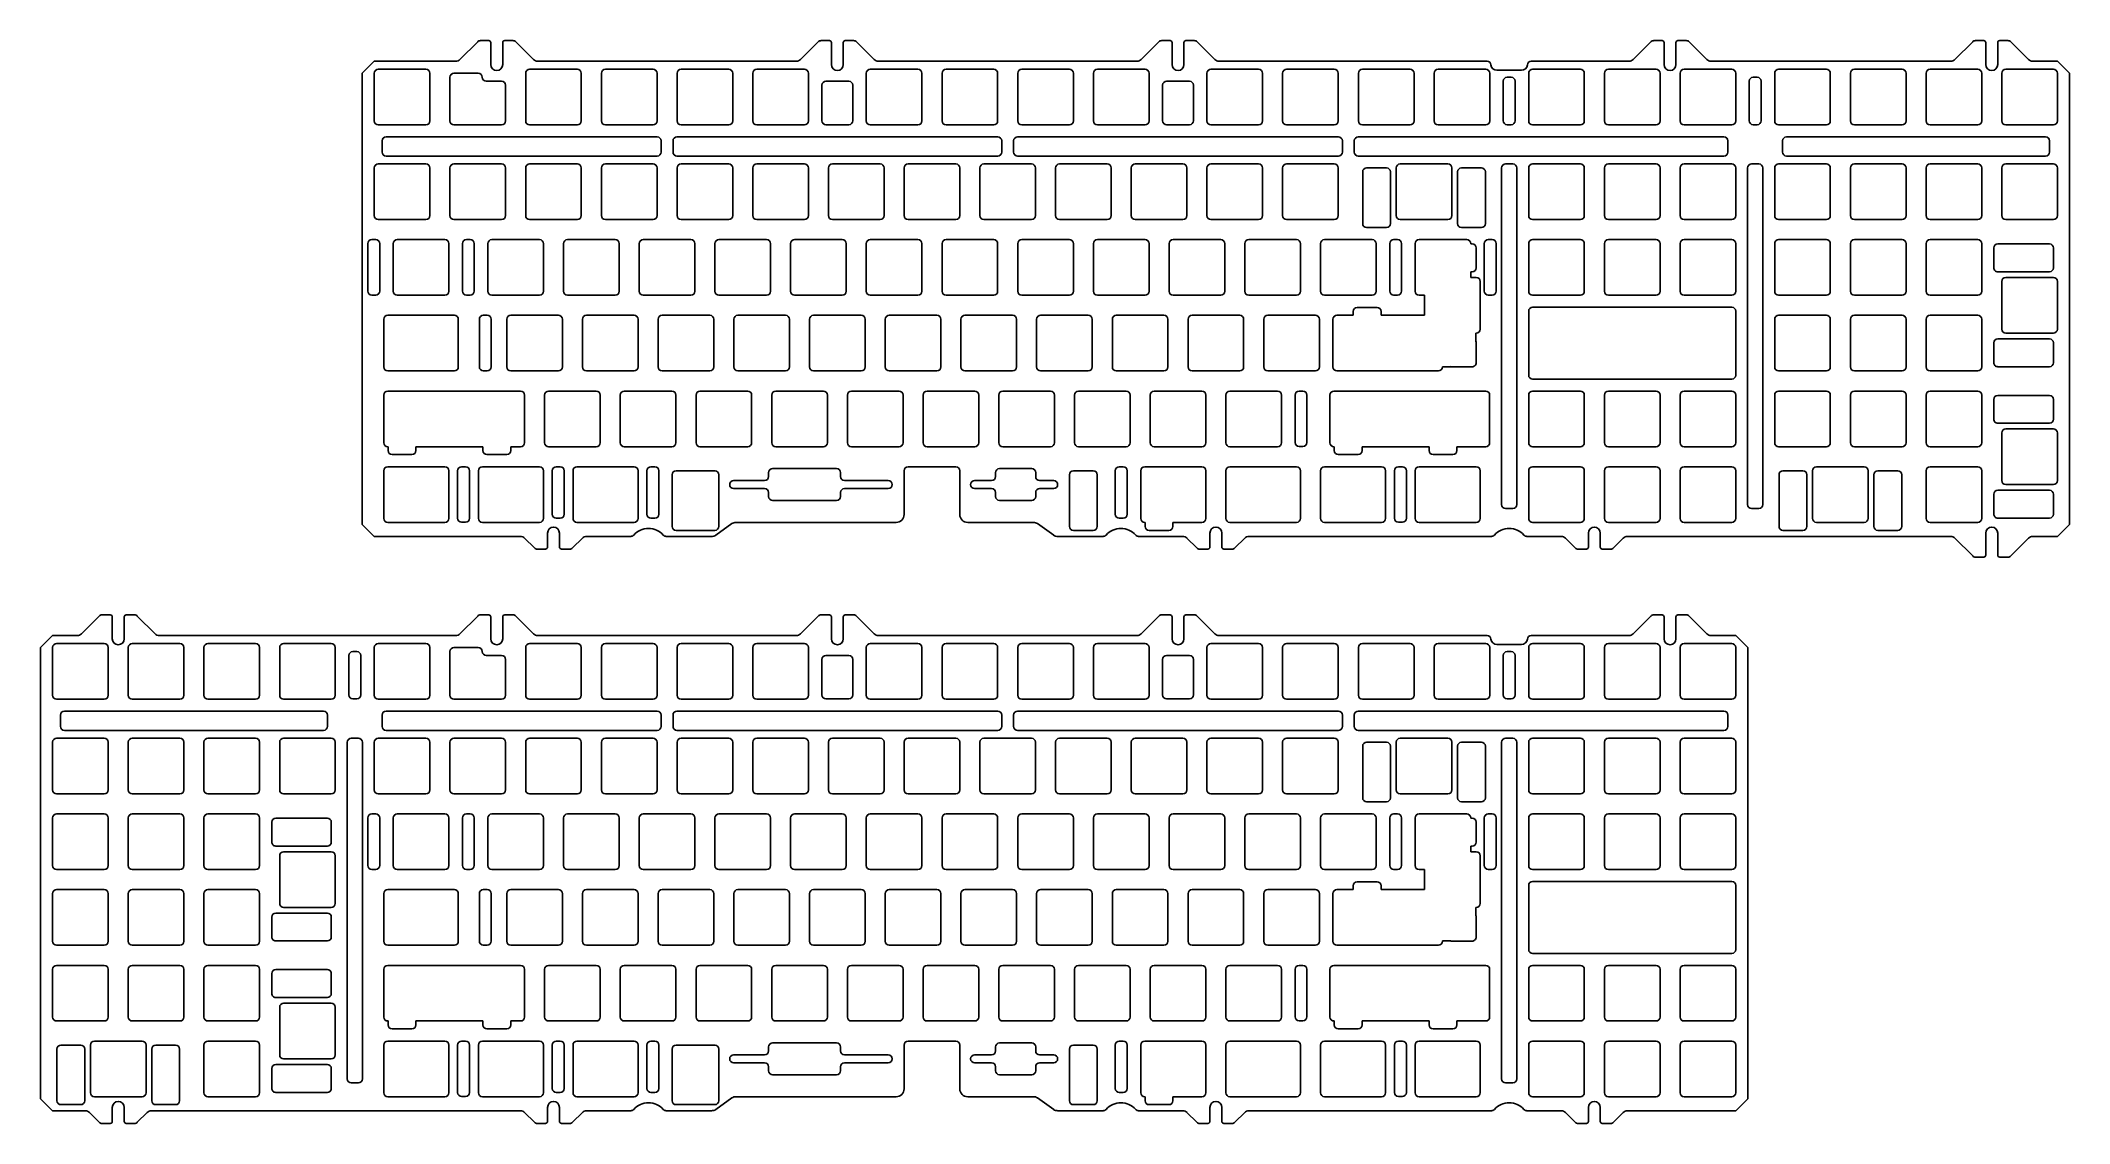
# Model space of a CAD drawing. Header units: millimetres. Extents: x -59 to 452, y -124 to 149.
import ezdxf

# ---------------------------------------------------------------- set-up
doc = ezdxf.new("R2010")
doc.units = ezdxf.units.MM
doc.linetypes.add('CENTER', pattern=[2, 1.25, -0.25, 0.25, -0.25])
doc.layers.add('보강판1.5t', color=140, linetype='Continuous')

# ---------------------------------------------------------------- blocks, each defined once
blk = doc.blocks.new('switch hole')
for p, q in [((1, 0), (13, 0)), ((0, -13), (0, -1)), ((14, -13), (14, -1)), ((1, -14), (13, -14))]:
    blk.add_line(p, q)
for centre, start, end in [((1, -1), 90, 180), ((13, -1), 0, 90), ((1, -13), 180, 270), ((13, -13), 270, 0)]:
    blk.add_arc(centre, 1, start, end)
blk = doc.blocks.new('스테빌 구멍')
at = {"layer": '보강판1.5t'}
for p, q in [((1, 0.5), (6, 0.5)), ((0, -13.5), (0, -0.5)), ((7, -13.5), (7, -0.5)), ((1, -14.5), (6, -14.5))]:
    blk.add_line(p, q, dxfattribs=at)
for centre, start, end in [((1, -0.5), 90, 180), ((6, -0.5), 360, 90), ((1, -13.5), 180, 270), ((6, -13.5), 270, 360)]:
    blk.add_arc(centre, 1, start, end, dxfattribs=at)

msp = doc.modelspace()

# ---------------------------------------------------------------- linework, layer by layer
at = {"layer": '보강판1.5t'}
for p, q in [((46.64, 143.99), (51.1, 148.46)), ((53.9, 148.75), (51.81, 148.75)), ((54.4, 142.73), (54.4, 148.25)), ((57.4, 142.73), (57.4, 148.25)), ((59.98, 148.75), (57.9, 148.75)), ((65.16, 143.99), (60.69, 148.46)), ((132.36, 143.99), (136.83, 148.46)), ((139.62, 148.75), (137.54, 148.75)), ((140.12, 142.73), (140.12, 148.25)), ((143.12, 142.73), (143.12, 148.25)), ((145.71, 148.75), (143.62, 148.75)), ((150.88, 143.99), (146.42, 148.46)), ((218.09, 143.99), (222.55, 148.46)), ((225.35, 148.75), (223.26, 148.75)), ((225.85, 142.73), (225.85, 148.25)), ((228.85, 142.73), (228.85, 148.25)), ((231.43, 148.75), (229.35, 148.75)), ((236.61, 143.99), (232.14, 148.46)), ((341.91, 143.99), (346.38, 148.46)), ((349.17, 148.75), (347.09, 148.75)), ((349.67, 142.73), (349.67, 148.25)), ((352.67, 142.73), (352.67, 148.25)), ((355.26, 148.75), (353.17, 148.75)), ((360.43, 143.99), (355.97, 148.46)), ((422.87, 143.99), (427.34, 148.46)), ((430.13, 148.75), (428.05, 148.75)), ((430.63, 142.73), (430.63, 148.25)), ((433.63, 142.73), (433.63, 148.25)), ((436.22, 148.75), (434.13, 148.75)), ((441.4, 143.99), (436.93, 148.46)), ((25.06, 143.55), (22.06, 140.55)), ((25.06, 143.55), (45.58, 143.55)), ((66.22, 143.55), (131.3, 143.55)), ((151.94, 143.55), (217.03, 143.55)), ((237.67, 143.55), (305.12, 143.55)), ((316.26, 143.55), (340.85, 143.55)), ((361.49, 143.55), (421.81, 143.55)), ((442.46, 143.55), (448.68, 143.55)), ((448.68, 143.55), (451.68, 140.55)), ((22.06, 140.55), (22.06, 26.99)), ((44.13, 128.53), (44.13, 139.53)), ((45.13, 140.53), (51.26, 140.53)), ((53.26, 138.53), (57.13, 138.53)), ((144.5, 138.53), (138.74, 138.53)), ((230.23, 138.53), (224.47, 138.53)), ((307.61, 141.28), (313.77, 141.28)), ((309.19, 138.53), (309.19, 128.59)), ((311.19, 139.53), (310.19, 139.53)), ((312.19, 138.53), (312.19, 128.59)), ((371.1, 138.53), (371.1, 128.59)), ((373.1, 139.53), (372.1, 139.53)), ((374.1, 138.53), (374.1, 128.59)), ((451.68, 140.55), (451.68, 26.99)), ((58.13, 128.53), (58.13, 137.53)), ((137.74, 137.53), (137.74, 128.59)), ((145.5, 137.53), (145.5, 128.59)), ((223.47, 137.53), (223.47, 128.59)), ((231.23, 137.53), (231.23, 128.59)), ((27.06, 123.53), (27.06, 120.7)), ((28.06, 124.53), (96.26, 124.53)), ((45.13, 127.53), (57.13, 127.53)), ((97.26, 123.53), (97.26, 120.7)), ((100.26, 123.53), (100.26, 120.7)), ((101.26, 124.53), (181.98, 124.53)), ((144.5, 127.59), (138.74, 127.59)), ((182.98, 123.53), (182.98, 120.7)), ((185.98, 123.53), (185.98, 120.7)), ((186.98, 124.53), (267.72, 124.53)), ((230.23, 127.59), (224.47, 127.59)), ((268.72, 123.53), (268.72, 120.7)), ((271.72, 123.53), (271.72, 120.7)), ((272.72, 124.53), (364.72, 124.53)), ((311.19, 127.59), (310.19, 127.59)), ((365.72, 123.53), (365.72, 120.7)), ((373.1, 127.59), (372.1, 127.59)), ((379.48, 123.53), (379.48, 120.7)), ((380.48, 124.53), (445.68, 124.53)), ((446.68, 123.53), (446.68, 120.7)), ((28.06, 119.7), (96.26, 119.7)), ((101.26, 119.7), (181.98, 119.7)), ((186.98, 119.7), (267.72, 119.7)), ((272.72, 119.7), (364.72, 119.7)), ((309.79, 117.7), (311.6, 117.7)), ((371.7, 117.7), (373.51, 117.7)), ((380.48, 119.7), (445.68, 119.7)), ((308.79, 116.7), (308.79, 31.99)), ((312.6, 116.7), (312.6, 31.99)), ((370.7, 116.7), (370.7, 31.99)), ((374.51, 116.7), (374.51, 31.99)), ((23.44, 97.67), (23.44, 85.72)), ((25.44, 98.67), (24.44, 98.67)), ((26.44, 97.67), (26.44, 85.72)), ((47.25, 97.67), (47.25, 85.72)), ((49.25, 98.67), (48.25, 98.67)), ((50.25, 97.67), (50.25, 85.72)), ((280.62, 97.67), (280.62, 85.72)), ((282.62, 98.67), (281.62, 98.67)), ((283.62, 97.67), (283.62, 85.72)), ((287.02, 85.67), (287.02, 97.67)), ((288.02, 98.67), (300.02, 98.67)), ((301.02, 97.58), (301.02, 97.67)), ((301.02, 97.58), (301.4, 97.58)), ((304.43, 97.67), (304.43, 85.72)), ((306.43, 98.67), (305.43, 98.67)), ((307.43, 97.67), (307.43, 85.72)), ((302.4, 96.58), (302.4, 91.58)), ((301.02, 89.14), (301.02, 90.58)), ((301.02, 90.58), (301.4, 90.58)), ((301.02, 89.14), (302.4, 89.14)), ((303.4, 76.14), (303.4, 88.14)), ((25.44, 84.72), (24.44, 84.72)), ((49.25, 84.72), (48.25, 84.72)), ((282.62, 84.72), (281.62, 84.72)), ((288.02, 84.67), (289.4, 84.67)), ((289.4, 79.62), (289.4, 84.67)), ((306.43, 84.72), (305.43, 84.72)), ((27.47, 66.62), (27.47, 78.62)), ((28.47, 79.62), (45.23, 79.62)), ((46.23, 66.62), (46.23, 78.62)), ((51.52, 78.62), (51.52, 66.67)), ((53.52, 79.62), (52.52, 79.62)), ((54.52, 78.62), (54.52, 66.67)), ((266.33, 66.62), (266.33, 78.62)), ((267.33, 79.62), (271.44, 79.62)), ((271.44, 80.62), (271.44, 79.62)), ((272.44, 81.62), (277.44, 81.62)), ((278.44, 80.62), (278.44, 79.62)), ((278.44, 79.62), (289.4, 79.62)), ((315.6, 80.67), (315.6, 64.57)), ((316.6, 81.67), (366.72, 81.67)), ((367.72, 80.67), (367.72, 64.57)), ((302.32, 75.14), (302.4, 75.14)), ((302.32, 75.14), (302.32, 73.11)), ((302.4, 72.7), (302.4, 67.7)), ((293.88, 66.62), (293.88, 66.7)), ((293.88, 66.7), (295.91, 66.7)), ((296.32, 66.62), (301.32, 66.62)), ((28.47, 65.62), (45.23, 65.62)), ((53.52, 65.67), (52.52, 65.67)), ((267.33, 65.62), (292.88, 65.62)), ((366.72, 63.57), (316.6, 63.57)), ((27.47, 47.57), (27.47, 59.57)), ((28.47, 60.57), (61.9, 60.57)), ((62.9, 47.57), (62.9, 59.57)), ((256.8, 59.57), (256.8, 47.62)), ((258.8, 60.57), (257.8, 60.57)), ((259.8, 59.57), (259.8, 47.62)), ((265.59, 47.57), (265.59, 59.57)), ((266.59, 60.57), (304.78, 60.57)), ((305.78, 47.57), (305.78, 59.57)), ((28.47, 46.57), (28.55, 46.57)), ((28.55, 45.57), (28.55, 46.57)), ((35.55, 45.57), (35.55, 46.57)), ((35.55, 46.57), (52.43, 46.57)), ((52.43, 45.57), (52.43, 46.57)), ((59.43, 45.57), (59.43, 46.57)), ((59.43, 46.57), (61.9, 46.57)), ((258.8, 46.62), (257.8, 46.62)), ((266.59, 46.57), (266.68, 46.57)), ((266.68, 45.57), (266.68, 46.57)), ((273.68, 45.57), (273.68, 46.57)), ((273.68, 46.57), (290.55, 46.57)), ((290.55, 45.57), (290.55, 46.57)), ((297.55, 46.57), (304.78, 46.57)), ((297.55, 45.57), (297.55, 46.57)), ((28.47, 41.52), (42.85, 41.52)), ((29.55, 44.57), (34.55, 44.57)), ((48.06, 41.52), (47.06, 41.52)), ((52.28, 41.52), (66.66, 41.52)), ((53.43, 44.57), (58.43, 44.57)), ((71.88, 41.52), (70.88, 41.52)), ((76.09, 41.52), (90.47, 41.52)), ((95.69, 41.52), (94.69, 41.52)), ((141.41, 41.04), (125.31, 41.04)), ((159.43, 41.52), (171.43, 41.52)), ((190.53, 41.04), (182.43, 41.04)), ((213.56, 41.52), (212.56, 41.52)), ((218.97, 41.52), (233.35, 41.52)), ((240.4, 41.52), (257.16, 41.52)), ((264.21, 41.52), (278.59, 41.52)), ((267.68, 44.57), (272.68, 44.57)), ((283.81, 41.52), (282.81, 41.52)), ((288.02, 41.52), (302.4, 41.52)), ((291.55, 44.57), (296.55, 44.57)), ((27.47, 28.52), (27.47, 40.52)), ((43.85, 28.52), (43.85, 40.52)), ((46.06, 40.52), (46.06, 28.57)), ((49.06, 40.52), (49.06, 28.57)), ((51.28, 28.52), (51.28, 40.52)), ((67.66, 28.52), (67.66, 40.52)), ((69.88, 40.52), (69.88, 29.57)), ((72.88, 40.52), (72.88, 29.57)), ((75.09, 28.52), (75.09, 40.52)), ((91.47, 28.52), (91.47, 40.52)), ((93.69, 40.52), (93.69, 29.57)), ((96.69, 40.52), (96.69, 29.57)), ((100.02, 26.52), (100.02, 39.52)), ((101.02, 40.52), (110.87, 40.52)), ((111.78, 26.52), (111.78, 39.52)), ((115.52, 38.04), (123.31, 38.04)), ((115.52, 36.04), (123.31, 36.04)), ((124.31, 39.04), (124.31, 40.04)), ((142.41, 39.04), (142.41, 40.04)), ((154.43, 38.04), (143.41, 38.04)), ((154.43, 36.04), (143.41, 36.04)), ((158.43, 29.52), (158.43, 40.52)), ((172.43, 29.52), (172.43, 40.52)), ((176.15, 38.04), (180.43, 38.04)), ((176.15, 36.04), (180.43, 36.04)), ((181.43, 39.04), (181.43, 40.04)), ((191.53, 39.04), (191.53, 40.04)), ((196.06, 38.04), (192.53, 38.04)), ((196.06, 36.04), (192.53, 36.04)), ((211.56, 40.52), (211.56, 29.57)), ((214.56, 40.52), (214.56, 29.57)), ((217.97, 28.52), (217.97, 40.52)), ((234.35, 28.52), (234.35, 40.52)), ((239.4, 28.52), (239.4, 40.52)), ((258.16, 28.52), (258.16, 40.52)), ((263.21, 28.52), (263.21, 40.52)), ((279.59, 28.52), (279.59, 40.52)), ((281.81, 40.52), (281.81, 28.57)), ((284.81, 40.52), (284.81, 28.57)), ((287.02, 28.52), (287.02, 40.52)), ((303.4, 28.52), (303.4, 40.52)), ((124.31, 34.04), (124.31, 35.04)), ((141.41, 33.04), (125.31, 33.04)), ((142.41, 34.04), (142.41, 35.04)), ((181.43, 34.04), (181.43, 35.04)), ((190.53, 33.04), (182.43, 33.04)), ((191.53, 34.04), (191.53, 35.04)), ((309.79, 30.99), (311.6, 30.99)), ((371.7, 30.99), (373.51, 30.99)), ((22.06, 26.99), (25.06, 23.99)), ((28.47, 27.52), (42.85, 27.52)), ((48.06, 27.57), (47.06, 27.57)), ((52.28, 27.52), (66.66, 27.52)), ((71.88, 28.57), (70.88, 28.57)), ((76.09, 27.52), (90.47, 27.52)), ((95.69, 28.57), (94.69, 28.57)), ((115.04, 27.23), (111, 24.28)), ((156.43, 27.52), (116.08, 27.52)), ((174.43, 27.52), (190.98, 27.52)), ((196.06, 24.28), (192.01, 27.23)), ((213.56, 28.57), (212.56, 28.57)), ((218.97, 27.52), (219.08, 27.52)), ((219.08, 26.52), (219.08, 27.52)), ((226.08, 27.52), (233.35, 27.52)), ((226.08, 26.52), (226.08, 27.52)), ((240.4, 27.52), (257.16, 27.52)), ((264.21, 27.52), (278.59, 27.52)), ((283.81, 27.57), (282.81, 27.57)), ((288.02, 27.52), (302.4, 27.52)), ((451.68, 26.99), (448.68, 23.99)), ((61.86, 23.99), (25.06, 23.99)), ((62.92, 23.55), (65.39, 21.08)), ((66.1, 20.79), (68.18, 20.79)), ((68.68, 24.82), (68.68, 21.29)), ((71.68, 24.82), (71.68, 21.29)), ((72.18, 20.79), (74.27, 20.79)), ((77.45, 23.55), (74.98, 21.08)), ((89.62, 23.99), (78.51, 23.99)), ((109.96, 23.99), (98.56, 23.99)), ((101.02, 25.52), (110.78, 25.52)), ((208.49, 23.99), (197.09, 23.99)), ((228.55, 23.99), (217.44, 23.99)), ((220.08, 25.52), (225.08, 25.52)), ((229.61, 23.55), (232.08, 21.08)), ((232.79, 20.79), (234.87, 20.79)), ((235.37, 24.82), (235.37, 21.29)), ((238.37, 24.82), (238.37, 21.29)), ((238.87, 20.79), (240.96, 20.79)), ((244.13, 23.55), (241.67, 21.08)), ((306.22, 23.99), (245.19, 23.99)), ((323.8, 23.99), (315.16, 23.99)), ((324.86, 23.55), (327.33, 21.08)), ((328.04, 20.79), (330.12, 20.79)), ((330.62, 24.82), (330.62, 21.29)), ((333.62, 24.82), (333.62, 21.29)), ((334.12, 20.79), (336.21, 20.79)), ((339.38, 23.55), (336.92, 21.08)), ((421.81, 23.99), (340.44, 23.99)), ((422.87, 23.55), (427.34, 19.08)), ((430.63, 24.82), (430.63, 19.29)), ((433.63, 24.82), (433.63, 19.29)), ((441.4, 23.55), (436.93, 19.08)), ((448.68, 23.99), (442.46, 23.99)), ((430.13, 18.79), (428.05, 18.79)), ((436.22, 18.79), (434.13, 18.79)), ((-48.61, -0.51), (-44.15, 3.96)), ((-41.35, 4.25), (-43.44, 4.25)), ((-40.85, -1.77), (-40.85, 3.75)), ((-37.85, -1.77), (-37.85, 3.75)), ((-35.27, 4.25), (-37.35, 4.25)), ((-30.09, -0.51), (-34.56, 3.96)), ((46.64, -0.51), (51.1, 3.96)), ((53.9, 4.25), (51.81, 4.25)), ((54.4, -1.77), (54.4, 3.75)), ((57.4, -1.77), (57.4, 3.75)), ((59.98, 4.25), (57.9, 4.25)), ((65.16, -0.51), (60.69, 3.96)), ((132.36, -0.51), (136.83, 3.96)), ((139.62, 4.25), (137.54, 4.25)), ((140.12, -1.77), (140.12, 3.75)), ((143.12, -1.77), (143.12, 3.75)), ((145.71, 4.25), (143.62, 4.25)), ((150.88, -0.51), (146.42, 3.96)), ((218.09, -0.51), (222.55, 3.96)), ((225.35, 4.25), (223.26, 4.25)), ((225.85, -1.77), (225.85, 3.75)), ((228.85, -1.77), (228.85, 3.75)), ((231.43, 4.25), (229.35, 4.25)), ((236.61, -0.51), (232.14, 3.96)), ((341.91, -0.51), (346.38, 3.96)), ((349.17, 4.25), (347.09, 4.25)), ((349.67, -1.77), (349.67, 3.75)), ((352.67, -1.77), (352.67, 3.75)), ((355.26, 4.25), (353.17, 4.25)), ((360.43, -0.51), (355.97, 3.96)), ((-55.9, -0.95), (-58.9, -3.95)), ((-58.9, -3.95), (-58.9, -117.51)), ((-55.9, -0.95), (-49.67, -0.95)), ((-29.03, -0.95), (45.58, -0.95)), ((20.68, -4.97), (19.68, -4.97)), ((44.13, -15.97), (44.13, -4.97)), ((45.13, -3.97), (51.26, -3.97)), ((66.22, -0.95), (131.3, -0.95)), ((151.94, -0.95), (217.03, -0.95)), ((237.67, -0.95), (305.12, -0.95)), ((307.61, -3.22), (313.77, -3.22)), ((311.19, -4.97), (310.19, -4.97)), ((316.26, -0.95), (340.85, -0.95)), ((361.49, -0.95), (367.72, -0.95)), ((367.72, -0.95), (370.72, -3.95)), ((370.72, -3.95), (370.72, -117.51)), ((18.68, -5.97), (18.68, -15.91)), ((21.68, -5.97), (21.68, -15.91)), ((53.26, -5.97), (57.13, -5.97)), ((58.13, -15.97), (58.13, -6.97)), ((137.74, -6.97), (137.74, -15.91)), ((144.5, -5.97), (138.74, -5.97)), ((145.5, -6.97), (145.5, -15.91)), ((223.47, -6.97), (223.47, -15.91)), ((230.23, -5.97), (224.47, -5.97)), ((231.23, -6.97), (231.23, -15.91)), ((309.19, -5.97), (309.19, -15.91)), ((312.19, -5.97), (312.19, -15.91)), ((-52.9, -19.97), (12.3, -19.97)), ((20.68, -16.91), (19.68, -16.91)), ((28.06, -19.97), (96.26, -19.97)), ((45.13, -16.97), (57.13, -16.97)), ((101.26, -19.97), (181.98, -19.97)), ((144.5, -16.91), (138.74, -16.91)), ((186.98, -19.97), (267.72, -19.97)), ((230.23, -16.91), (224.47, -16.91)), ((272.72, -19.97), (364.72, -19.97)), ((311.19, -16.91), (310.19, -16.91)), ((-53.9, -20.97), (-53.9, -23.81)), ((-52.9, -24.81), (12.3, -24.81)), ((13.3, -20.97), (13.3, -23.81)), ((27.06, -20.97), (27.06, -23.81)), ((28.06, -24.81), (96.26, -24.81)), ((97.26, -20.97), (97.26, -23.81)), ((100.26, -20.97), (100.26, -23.81)), ((101.26, -24.81), (181.98, -24.81)), ((182.98, -20.97), (182.98, -23.81)), ((185.98, -20.97), (185.98, -23.81)), ((186.98, -24.81), (267.72, -24.81)), ((268.72, -20.97), (268.72, -23.81)), ((271.72, -20.97), (271.72, -23.81)), ((272.72, -24.81), (364.72, -24.81)), ((365.72, -20.97), (365.72, -23.81)), ((18.28, -27.81), (18.28, -112.51)), ((19.28, -26.81), (21.08, -26.81)), ((22.08, -27.81), (22.08, -112.51)), ((308.79, -27.81), (308.79, -112.51)), ((309.79, -26.81), (311.6, -26.81)), ((312.6, -27.81), (312.6, -112.51)), ((25.44, -45.84), (24.44, -45.84)), ((49.25, -45.84), (48.25, -45.84)), ((282.62, -45.84), (281.62, -45.84)), ((288.02, -45.84), (300.02, -45.84)), ((306.43, -45.84), (305.43, -45.84)), ((23.44, -46.84), (23.44, -58.78)), ((26.44, -46.84), (26.44, -58.78)), ((47.25, -46.84), (47.25, -58.78)), ((50.25, -46.84), (50.25, -58.78)), ((280.62, -46.84), (280.62, -58.78)), ((283.62, -46.84), (283.62, -58.78)), ((287.02, -58.84), (287.02, -46.84)), ((301.02, -46.92), (301.02, -46.84)), ((301.02, -46.92), (301.4, -46.92)), ((302.4, -47.92), (302.4, -52.92)), ((304.43, -46.84), (304.43, -58.78)), ((307.43, -46.84), (307.43, -58.78)), ((301.02, -55.36), (301.02, -53.92)), ((301.02, -53.92), (301.4, -53.92)), ((301.02, -55.36), (302.4, -55.36)), ((25.44, -59.78), (24.44, -59.78)), ((49.25, -59.78), (48.25, -59.78)), ((282.62, -59.78), (281.62, -59.78)), ((288.02, -59.84), (289.4, -59.84)), ((289.4, -64.89), (289.4, -59.84)), ((303.4, -68.36), (303.4, -56.36)), ((306.43, -59.78), (305.43, -59.78)), ((27.47, -77.89), (27.47, -65.89)), ((28.47, -64.89), (45.23, -64.89)), ((46.23, -77.89), (46.23, -65.89)), ((51.52, -65.89), (51.52, -77.83)), ((53.52, -64.89), (52.52, -64.89)), ((54.52, -65.89), (54.52, -77.83)), ((266.33, -77.89), (266.33, -65.89)), ((267.33, -64.89), (271.44, -64.89)), ((271.44, -63.89), (271.44, -64.89)), ((272.44, -62.89), (277.44, -62.89)), ((278.44, -63.89), (278.44, -64.89)), ((278.44, -64.89), (289.4, -64.89)), ((315.6, -63.84), (315.6, -79.94)), ((316.6, -62.84), (366.72, -62.84)), ((367.72, -63.84), (367.72, -79.94)), ((302.32, -69.36), (302.32, -71.39)), ((302.32, -69.36), (302.4, -69.36)), ((302.4, -71.8), (302.4, -76.8)), ((28.47, -78.89), (45.23, -78.89)), ((53.52, -78.83), (52.52, -78.83)), ((267.33, -78.89), (292.88, -78.89)), ((293.88, -77.89), (293.88, -77.8)), ((293.88, -77.8), (295.91, -77.8)), ((296.32, -77.89), (301.32, -77.89)), ((366.72, -80.94), (316.6, -80.94)), ((27.47, -96.94), (27.47, -84.94)), ((28.47, -83.94), (61.9, -83.94)), ((62.9, -96.94), (62.9, -84.94)), ((256.8, -84.94), (256.8, -96.88)), ((258.8, -83.94), (257.8, -83.94)), ((259.8, -84.94), (259.8, -96.88)), ((265.59, -96.94), (265.59, -84.94)), ((266.59, -83.94), (304.78, -83.94)), ((305.78, -96.94), (305.78, -84.94)), ((28.47, -97.94), (28.55, -97.94)), ((28.55, -98.94), (28.55, -97.94)), ((29.55, -99.94), (34.55, -99.94)), ((35.55, -98.94), (35.55, -97.94)), ((35.55, -97.94), (52.43, -97.94)), ((52.43, -98.94), (52.43, -97.94)), ((53.43, -99.94), (58.43, -99.94)), ((59.43, -98.94), (59.43, -97.94)), ((59.43, -97.94), (61.9, -97.94)), ((258.8, -97.88), (257.8, -97.88)), ((266.59, -97.94), (266.68, -97.94)), ((266.68, -98.94), (266.68, -97.94)), ((267.68, -99.94), (272.68, -99.94)), ((273.68, -98.94), (273.68, -97.94)), ((273.68, -97.94), (290.55, -97.94)), ((290.55, -98.94), (290.55, -97.94)), ((291.55, -99.94), (296.55, -99.94)), ((297.55, -98.94), (297.55, -97.94)), ((297.55, -97.94), (304.78, -97.94)), ((27.47, -115.99), (27.47, -103.99)), ((28.47, -102.99), (42.85, -102.99)), ((43.85, -115.99), (43.85, -103.99)), ((46.06, -103.99), (46.06, -115.93)), ((48.06, -102.99), (47.06, -102.99)), ((49.06, -103.99), (49.06, -115.93)), ((51.28, -115.99), (51.28, -103.99)), ((52.28, -102.99), (66.66, -102.99)), ((67.66, -115.99), (67.66, -103.99)), ((69.88, -103.99), (69.88, -114.93)), ((71.88, -102.99), (70.88, -102.99)), ((72.88, -103.99), (72.88, -114.93)), ((75.09, -115.99), (75.09, -103.99)), ((76.09, -102.99), (90.47, -102.99)), ((91.47, -115.99), (91.47, -103.99)), ((93.69, -103.99), (93.69, -114.93)), ((95.69, -102.99), (94.69, -102.99)), ((96.69, -103.99), (96.69, -114.93)), ((100.02, -117.99), (100.02, -104.99)), ((101.02, -103.99), (110.87, -103.99)), ((111.78, -117.99), (111.78, -104.99)), ((115.52, -106.46), (123.31, -106.46)), ((124.31, -105.46), (124.31, -104.46)), ((141.41, -103.46), (125.31, -103.46)), ((142.41, -105.46), (142.41, -104.46)), ((154.43, -106.46), (143.41, -106.46)), ((158.43, -114.99), (158.43, -103.99)), ((159.43, -102.99), (171.43, -102.99)), ((172.43, -114.99), (172.43, -103.99)), ((176.15, -106.46), (180.43, -106.46)), ((181.43, -105.46), (181.43, -104.46)), ((190.53, -103.46), (182.43, -103.46)), ((191.53, -105.46), (191.53, -104.46)), ((196.06, -106.46), (192.53, -106.46)), ((211.56, -103.99), (211.56, -114.93)), ((213.56, -102.99), (212.56, -102.99)), ((214.56, -103.99), (214.56, -114.93)), ((217.97, -115.99), (217.97, -103.99)), ((218.97, -102.99), (233.35, -102.99)), ((234.35, -115.99), (234.35, -103.99)), ((239.4, -115.99), (239.4, -103.99)), ((240.4, -102.99), (257.16, -102.99)), ((258.16, -115.99), (258.16, -103.99)), ((263.21, -115.99), (263.21, -103.99)), ((264.21, -102.99), (278.59, -102.99)), ((279.59, -115.99), (279.59, -103.99)), ((281.81, -103.99), (281.81, -115.93)), ((283.81, -102.99), (282.81, -102.99)), ((284.81, -103.99), (284.81, -115.93)), ((287.02, -115.99), (287.02, -103.99)), ((288.02, -102.99), (302.4, -102.99)), ((303.4, -115.99), (303.4, -103.99)), ((115.52, -108.46), (123.31, -108.46)), ((124.31, -110.46), (124.31, -109.46)), ((141.41, -111.46), (125.31, -111.46)), ((142.41, -110.46), (142.41, -109.46)), ((154.43, -108.46), (143.41, -108.46)), ((176.15, -108.46), (180.43, -108.46)), ((181.43, -110.46), (181.43, -109.46)), ((190.53, -111.46), (182.43, -111.46)), ((191.53, -110.46), (191.53, -109.46)), ((196.06, -108.46), (192.53, -108.46)), ((19.28, -113.51), (21.08, -113.51)), ((28.47, -116.99), (42.85, -116.99)), ((48.06, -116.93), (47.06, -116.93)), ((52.28, -116.99), (66.66, -116.99)), ((71.88, -115.93), (70.88, -115.93)), ((76.09, -116.99), (90.47, -116.99)), ((95.69, -115.93), (94.69, -115.93)), ((115.04, -117.27), (111, -120.22)), ((156.43, -116.99), (116.08, -116.99)), ((174.43, -116.99), (190.98, -116.99)), ((196.06, -120.22), (192.01, -117.27)), ((213.56, -115.93), (212.56, -115.93)), ((218.97, -116.99), (219.08, -116.99)), ((219.08, -117.99), (219.08, -116.99)), ((226.08, -116.99), (233.35, -116.99)), ((226.08, -117.99), (226.08, -116.99)), ((240.4, -116.99), (257.16, -116.99)), ((264.21, -116.99), (278.59, -116.99)), ((283.81, -116.93), (282.81, -116.93)), ((288.02, -116.99), (302.4, -116.99)), ((309.79, -113.51), (311.6, -113.51)), ((-58.9, -117.51), (-55.9, -120.51)), ((-47.67, -120.51), (-55.9, -120.51)), ((-46.61, -120.95), (-44.15, -123.42)), ((-40.85, -119.69), (-40.85, -123.21)), ((-37.85, -119.69), (-37.85, -123.21)), ((-32.09, -120.95), (-34.56, -123.42)), ((61.86, -120.51), (-31.03, -120.51)), ((62.92, -120.95), (65.39, -123.42)), ((68.68, -119.69), (68.68, -123.21)), ((71.68, -119.69), (71.68, -123.21)), ((77.45, -120.95), (74.98, -123.42)), ((89.62, -120.51), (78.51, -120.51)), ((109.96, -120.51), (98.56, -120.51)), ((101.02, -118.99), (110.78, -118.99)), ((208.49, -120.51), (197.09, -120.51)), ((228.55, -120.51), (217.44, -120.51)), ((220.08, -118.99), (225.08, -118.99)), ((229.61, -120.95), (232.08, -123.42)), ((235.37, -119.69), (235.37, -123.21)), ((238.37, -119.69), (238.37, -123.21)), ((244.13, -120.95), (241.67, -123.42)), ((306.22, -120.51), (245.19, -120.51)), ((323.8, -120.51), (315.16, -120.51)), ((324.86, -120.95), (327.33, -123.42)), ((330.62, -119.69), (330.62, -123.21)), ((333.62, -119.69), (333.62, -123.21)), ((339.38, -120.95), (336.92, -123.42)), ((367.72, -120.51), (340.44, -120.51)), ((370.72, -117.51), (367.72, -120.51)), ((-43.44, -123.71), (-41.35, -123.71)), ((-37.35, -123.71), (-35.27, -123.71)), ((66.1, -123.71), (68.18, -123.71)), ((72.18, -123.71), (74.27, -123.71)), ((232.79, -123.71), (234.87, -123.71)), ((238.87, -123.71), (240.96, -123.71)), ((328.04, -123.71), (330.12, -123.71)), ((334.12, -123.71), (336.21, -123.71))]:
    msp.add_line(p, q, dxfattribs=at)
for centre, radius, start, end in [((51.81, 147.75), 1, 90, 135), ((53.9, 148.25), 0.5, 360, 90), ((57.9, 148.25), 0.5, 90, 180), ((59.98, 147.75), 1, 45, 90), ((137.54, 147.75), 1, 90, 135), ((139.62, 148.25), 0.5, 360, 90), ((143.62, 148.25), 0.5, 90, 180), ((145.71, 147.75), 1, 45, 90), ((223.26, 147.75), 1, 90, 135), ((225.35, 148.25), 0.5, 360, 90), ((229.35, 148.25), 0.5, 90, 180), ((231.43, 147.75), 1, 45, 90), ((347.09, 147.75), 1, 90, 135), ((349.17, 148.25), 0.5, 360, 90), ((353.17, 148.25), 0.5, 90, 180), ((355.26, 147.75), 1, 45, 90), ((428.05, 147.75), 1, 90, 135), ((430.13, 148.25), 0.5, 360, 90), ((434.13, 148.25), 0.5, 90, 180), ((436.22, 147.75), 1, 45, 90), ((45.58, 145.05), 1.5, 270, 315), ((66.22, 145.05), 1.5, 225, 270), ((131.3, 145.05), 1.5, 270, 315), ((151.94, 145.05), 1.5, 225, 270), ((217.03, 145.05), 1.5, 270, 315), ((237.67, 145.05), 1.5, 225, 270), ((305.12, 142.55), 1, 5.1636, 90), ((316.26, 142.55), 1, 90, 174.8364), ((340.85, 145.05), 1.5, 270, 315), ((361.49, 145.05), 1.5, 225, 270), ((421.81, 145.05), 1.5, 270, 315), ((442.46, 145.05), 1.5, 225, 270), ((45.13, 139.53), 1, 90, 180), ((51.26, 139.53), 1, 0, 90), ((53.26, 139.53), 1, 180, 270), ((55.9, 142.73), 1.5, 180, 0), ((57.13, 137.53), 1, 0, 90), ((138.74, 137.53), 1, 90, 180), ((141.62, 142.73), 1.5, 180, 0), ((144.5, 137.53), 1, 0, 90), ((224.47, 137.53), 1, 90, 180), ((227.35, 142.73), 1.5, 180, 0), ((230.23, 137.53), 1, 0, 90), ((307.61, 142.78), 1.5, 185.1636, 270), ((310.19, 138.53), 1, 90, 180), ((311.19, 138.53), 1, 0, 90), ((313.77, 142.78), 1.5, 270, 354.8364), ((351.17, 142.73), 1.5, 180, 0), ((372.1, 138.53), 1, 90, 180), ((373.1, 138.53), 1, 0, 90), ((432.13, 142.73), 1.5, 180, 0), ((45.13, 128.53), 1, 180, 270), ((57.13, 128.53), 1, 270, 0), ((138.74, 128.59), 1, 180, 270), ((144.5, 128.59), 1, 270, 360), ((224.47, 128.59), 1, 180, 270), ((230.23, 128.59), 1, 270, 360), ((310.19, 128.59), 1, 180, 270), ((311.19, 128.59), 1, 270, 360), ((372.1, 128.59), 1, 180, 270), ((373.1, 128.59), 1, 270, 360), ((28.06, 123.53), 1, 90, 180), ((96.26, 123.53), 1, 0, 90), ((101.26, 123.53), 1, 90, 180), ((181.98, 123.53), 1, 0, 90), ((186.98, 123.53), 1, 90, 180), ((267.72, 123.53), 1, 0, 90), ((272.72, 123.53), 1, 90, 180), ((364.72, 123.53), 1, 0, 90), ((380.48, 123.53), 1, 90, 180), ((445.68, 123.53), 1, 0, 90), ((28.06, 120.7), 1, 180, 270), ((96.26, 120.7), 1, 270, 0), ((101.26, 120.7), 1, 180, 270), ((181.98, 120.7), 1, 270, 0), ((186.98, 120.7), 1, 180, 270), ((267.72, 120.7), 1, 270, 0), ((272.72, 120.7), 1, 180, 270), ((309.79, 116.7), 1, 90, 180), ((311.6, 116.7), 1, 0, 90), ((364.72, 120.7), 1, 270, 0), ((371.7, 116.7), 1, 90, 180), ((373.51, 116.7), 1, 0, 90), ((380.48, 120.7), 1, 180, 270), ((445.68, 120.7), 1, 270, 0), ((24.44, 97.67), 1, 90, 180), ((25.44, 97.67), 1, 0, 90), ((48.25, 97.67), 1, 90, 180), ((49.25, 97.67), 1, 0, 90), ((281.62, 97.67), 1, 90, 180), ((282.62, 97.67), 1, 0, 90), ((288.02, 97.67), 1, 90, 180), ((300.02, 97.67), 1, 0, 90), ((301.4, 96.58), 1, 0, 90), ((305.43, 97.67), 1, 90, 180), ((306.43, 97.67), 1, 0, 90), ((301.4, 91.58), 1, 270, 0), ((302.4, 88.14), 1, 0, 90), ((24.44, 85.72), 1, 180, 270), ((25.44, 85.72), 1, 270, 360), ((48.25, 85.72), 1, 180, 270), ((49.25, 85.72), 1, 270, 360), ((281.62, 85.72), 1, 180, 270), ((282.62, 85.72), 1, 270, 360), ((288.02, 85.67), 1, 180, 270), ((305.43, 85.72), 1, 180, 270), ((306.43, 85.72), 1, 270, 360), ((28.47, 78.62), 1, 90, 180), ((45.23, 78.62), 1, 0, 90), ((52.52, 78.62), 1, 90, 180), ((53.52, 78.62), 1, 0, 90), ((267.33, 78.62), 1, 90, 180), ((272.44, 80.62), 1, 90, 180), ((277.44, 80.62), 1, 0, 90), ((316.6, 80.67), 1, 90, 180), ((366.72, 80.67), 1, 0, 90), ((301.4, 72.7), 1, 0, 24.084), ((302.4, 76.14), 1, 270, 0), ((28.47, 66.62), 1, 180, 270), ((45.23, 66.62), 1, 270, 0), ((52.52, 66.67), 1, 180, 270), ((53.52, 66.67), 1, 270, 360), ((267.33, 66.62), 1, 180, 270), ((292.88, 66.62), 1, 270, 0), ((296.32, 67.62), 1, 245.9233, 270), ((301.32, 67.62), 1, 270, 318.511), ((301.4, 67.7), 1, 311.455, 0), ((316.6, 64.57), 1, 180, 270), ((366.72, 64.57), 1, 270, 0), ((28.47, 59.57), 1, 90, 180), ((61.9, 59.57), 1, 0, 90), ((257.8, 59.57), 1, 90, 180), ((258.8, 59.57), 1, 0, 90), ((266.59, 59.57), 1, 90, 180), ((304.78, 59.57), 1, 0, 90), ((28.47, 47.57), 1, 180, 270), ((61.9, 47.57), 1, 270, 0), ((257.8, 47.62), 1, 180, 270), ((258.8, 47.62), 1, 270, 360), ((266.59, 47.57), 1, 180, 270), ((304.78, 47.57), 1, 270, 0), ((28.47, 40.52), 1, 90, 180), ((29.55, 45.57), 1, 180, 270), ((34.55, 45.57), 1, 270, 360), ((42.85, 40.52), 1, 0, 90), ((47.06, 40.52), 1, 90, 180), ((48.06, 40.52), 1, 0, 90), ((52.28, 40.52), 1, 90, 180), ((53.43, 45.57), 1, 180, 270), ((58.43, 45.57), 1, 270, 360), ((66.66, 40.52), 1, 0, 90), ((70.88, 40.52), 1, 90, 180), ((71.88, 40.52), 1, 0, 90), ((76.09, 40.52), 1, 90, 180), ((90.47, 40.52), 1, 0, 90), ((94.69, 40.52), 1, 90, 180), ((95.69, 40.52), 1, 0, 90), ((125.31, 40.04), 1, 90, 180), ((141.41, 40.04), 1, 360, 90), ((159.43, 40.52), 1, 90, 180), ((171.43, 40.52), 1, 0, 90), ((182.43, 40.04), 1, 90, 180), ((190.53, 40.04), 1, 360, 90), ((212.56, 40.52), 1, 90, 180), ((213.56, 40.52), 1, 0, 90), ((218.97, 40.52), 1, 90, 180), ((233.35, 40.52), 1, 0, 90), ((240.4, 40.52), 1, 90, 180), ((257.16, 40.52), 1, 0, 90), ((264.21, 40.52), 1, 90, 180), ((267.68, 45.57), 1, 180, 270), ((272.68, 45.57), 1, 270, 360), ((278.59, 40.52), 1, 0, 90), ((282.81, 40.52), 1, 90, 180), ((283.81, 40.52), 1, 0, 90), ((288.02, 40.52), 1, 90, 180), ((291.55, 45.57), 1, 180, 270), ((296.55, 45.57), 1, 270, 360), ((302.4, 40.52), 1, 0, 90), ((101.02, 39.52), 1, 90, 180), ((110.78, 39.52), 1, 360, 90), ((115.52, 37.04), 1, 90, 180), ((115.52, 37.04), 1, 180, 270), ((123.31, 39.04), 1, 270, 0), ((123.31, 35.04), 1, 0, 90), ((143.41, 39.04), 1, 180, 270), ((143.41, 35.04), 1, 90, 180), ((154.43, 37.04), 1, 0, 90), ((154.43, 37.04), 1, 270, 0), ((176.15, 37.04), 1, 90, 180), ((176.15, 37.04), 1, 180, 270), ((180.43, 39.04), 1, 270, 0), ((180.43, 35.04), 1, 0, 90), ((192.53, 39.04), 1, 180, 270), ((192.53, 35.04), 1, 90, 180), ((196.06, 37.04), 1, 0, 90), ((196.06, 37.04), 1, 270, 0), ((125.31, 34.04), 1, 180, 270), ((141.41, 34.04), 1, 270, 0), ((182.43, 34.04), 1, 180, 270), ((190.53, 34.04), 1, 270, 0), ((309.79, 31.99), 1, 180, 270), ((311.6, 31.99), 1, 270, 0), ((371.7, 31.99), 1, 180, 270), ((373.51, 31.99), 1, 270, 0), ((28.47, 28.52), 1, 180, 270), ((42.85, 28.52), 1, 270, 0), ((47.06, 28.57), 1, 180, 270), ((48.06, 28.57), 1, 270, 360), ((52.28, 28.52), 1, 180, 270), ((66.66, 28.52), 1, 270, 0), ((70.18, 24.82), 1.5, 0, 180), ((70.88, 29.57), 1, 180, 270), ((71.88, 29.57), 1, 270, 360), ((76.09, 28.52), 1, 180, 270), ((94.09, 20.99), 5, 41.8103, 138.1897), ((90.47, 28.52), 1, 270, 0), ((94.69, 29.57), 1, 180, 270), ((95.69, 29.57), 1, 270, 360), ((101.02, 26.52), 1, 180, 270), ((110.78, 26.52), 1, 270, 360), ((116.08, 25.52), 2, 90, 121.1739), ((156.43, 29.52), 2, 270, 0), ((174.43, 29.52), 2, 180, 270), ((190.98, 25.52), 2, 58.8261, 90), ((212.97, 20.99), 5, 41.8103, 138.1897), ((212.56, 29.57), 1, 180, 270), ((213.56, 29.57), 1, 270, 360), ((218.97, 28.52), 1, 180, 270), ((220.08, 26.52), 1, 180, 270), ((225.08, 26.52), 1, 270, 360), ((233.35, 28.52), 1, 270, 0), ((236.87, 24.82), 1.5, 0, 180), ((240.4, 28.52), 1, 180, 270), ((257.16, 28.52), 1, 270, 0), ((264.21, 28.52), 1, 180, 270), ((278.59, 28.52), 1, 270, 0), ((282.81, 28.57), 1, 180, 270), ((283.81, 28.57), 1, 270, 360), ((288.02, 28.52), 1, 180, 270), ((302.4, 28.52), 1, 270, 0), ((310.69, 20.99), 5, 41.8103, 138.1897), ((332.12, 24.82), 1.5, 0, 180), ((432.13, 24.82), 1.5, 0, 180), ((61.86, 22.49), 1.5, 45, 90), ((66.1, 21.79), 1, 225, 270), ((68.18, 21.29), 0.5, 270, 0), ((72.18, 21.29), 0.5, 180, 270), ((74.27, 21.79), 1, 270, 315), ((78.51, 22.49), 1.5, 90, 135), ((89.62, 24.99), 1, 270, 318.1897), ((98.56, 24.99), 1, 221.8103, 270), ((109.96, 25.99), 2, 270, 301.1739), ((197.09, 25.99), 2, 238.8261, 270), ((208.49, 24.99), 1, 270, 318.1897), ((217.44, 24.99), 1, 221.8103, 270), ((228.55, 22.49), 1.5, 45, 90), ((232.79, 21.79), 1, 225, 270), ((234.87, 21.29), 0.5, 270, 0), ((238.87, 21.29), 0.5, 180, 270), ((240.96, 21.79), 1, 270, 315), ((245.19, 22.49), 1.5, 90, 135), ((306.22, 24.99), 1, 270, 318.1897), ((315.16, 24.99), 1, 221.8103, 270), ((323.8, 22.49), 1.5, 45, 90), ((328.04, 21.79), 1, 225, 270), ((330.12, 21.29), 0.5, 270, 0), ((334.12, 21.29), 0.5, 180, 270), ((336.21, 21.79), 1, 270, 315), ((340.44, 22.49), 1.5, 90, 135), ((421.81, 22.49), 1.5, 45, 90), ((442.46, 22.49), 1.5, 90, 135), ((428.05, 19.79), 1, 225, 270), ((430.13, 19.29), 0.5, 270, 0), ((434.13, 19.29), 0.5, 180, 270), ((436.22, 19.79), 1, 270, 315), ((-43.44, 3.25), 1, 90, 135), ((-41.35, 3.75), 0.5, 360, 90), ((-37.35, 3.75), 0.5, 90, 180), ((-35.27, 3.25), 1, 45, 90), ((51.81, 3.25), 1, 90, 135), ((53.9, 3.75), 0.5, 360, 90), ((57.9, 3.75), 0.5, 90, 180), ((59.98, 3.25), 1, 45, 90), ((137.54, 3.25), 1, 90, 135), ((139.62, 3.75), 0.5, 360, 90), ((143.62, 3.75), 0.5, 90, 180), ((145.71, 3.25), 1, 45, 90), ((223.26, 3.25), 1, 90, 135), ((225.35, 3.75), 0.5, 360, 90), ((229.35, 3.75), 0.5, 90, 180), ((231.43, 3.25), 1, 45, 90), ((347.09, 3.25), 1, 90, 135), ((349.17, 3.75), 0.5, 360, 90), ((353.17, 3.75), 0.5, 90, 180), ((355.26, 3.25), 1, 45, 90), ((-49.67, 0.55), 1.5, 270, 315), ((-39.35, -1.77), 1.5, 180, 0), ((-29.03, 0.55), 1.5, 225, 270), ((19.68, -5.97), 1, 90, 180), ((20.68, -5.97), 1, 0, 90), ((45.13, -4.97), 1, 90, 180), ((45.58, 0.55), 1.5, 270, 315), ((51.26, -4.97), 1, 0, 90), ((53.26, -4.97), 1, 180, 270), ((55.9, -1.77), 1.5, 180, 0), ((66.22, 0.55), 1.5, 225, 270), ((131.3, 0.55), 1.5, 270, 315), ((141.62, -1.77), 1.5, 180, 0), ((151.94, 0.55), 1.5, 225, 270), ((217.03, 0.55), 1.5, 270, 315), ((227.35, -1.77), 1.5, 180, 0), ((237.67, 0.55), 1.5, 225, 270), ((305.12, -1.95), 1, 5.1636, 90), ((307.61, -1.72), 1.5, 185.1636, 270), ((310.19, -5.97), 1, 90, 180), ((311.19, -5.97), 1, 0, 90), ((313.77, -1.72), 1.5, 270, 354.8364), ((316.26, -1.95), 1, 90, 174.8364), ((340.85, 0.55), 1.5, 270, 315), ((351.17, -1.77), 1.5, 180, 0), ((361.49, 0.55), 1.5, 225, 270), ((57.13, -6.97), 1, 0, 90), ((138.74, -6.97), 1, 90, 180), ((144.5, -6.97), 1, 0, 90), ((224.47, -6.97), 1, 90, 180), ((230.23, -6.97), 1, 0, 90), ((-52.9, -20.97), 1, 90, 180), ((12.3, -20.97), 1, 0, 90), ((19.68, -15.91), 1, 180, 270), ((20.68, -15.91), 1, 270, 360), ((28.06, -20.97), 1, 90, 180), ((45.13, -15.97), 1, 180, 270), ((57.13, -15.97), 1, 270, 0), ((96.26, -20.97), 1, 0, 90), ((101.26, -20.97), 1, 90, 180), ((138.74, -15.91), 1, 180, 270), ((144.5, -15.91), 1, 270, 360), ((181.98, -20.97), 1, 0, 90), ((186.98, -20.97), 1, 90, 180), ((224.47, -15.91), 1, 180, 270), ((230.23, -15.91), 1, 270, 360), ((267.72, -20.97), 1, 0, 90), ((272.72, -20.97), 1, 90, 180), ((310.19, -15.91), 1, 180, 270), ((311.19, -15.91), 1, 270, 360), ((364.72, -20.97), 1, 0, 90), ((-52.9, -23.81), 1, 180, 270), ((12.3, -23.81), 1, 270, 0), ((28.06, -23.81), 1, 180, 270), ((96.26, -23.81), 1, 270, 0), ((101.26, -23.81), 1, 180, 270), ((181.98, -23.81), 1, 270, 0), ((186.98, -23.81), 1, 180, 270), ((267.72, -23.81), 1, 270, 0), ((272.72, -23.81), 1, 180, 270), ((364.72, -23.81), 1, 270, 0), ((19.28, -27.81), 1, 90, 180), ((21.08, -27.81), 1, 0, 90), ((309.79, -27.81), 1, 90, 180), ((311.6, -27.81), 1, 0, 90), ((24.44, -46.84), 1, 90, 180), ((25.44, -46.84), 1, 0, 90), ((48.25, -46.84), 1, 90, 180), ((49.25, -46.84), 1, 0, 90), ((281.62, -46.84), 1, 90, 180), ((282.62, -46.84), 1, 0, 90), ((288.02, -46.84), 1, 90, 180), ((300.02, -46.84), 1, 0, 90), ((305.43, -46.84), 1, 90, 180), ((306.43, -46.84), 1, 0, 90), ((301.4, -47.92), 1, 0, 90), ((301.4, -52.92), 1, 270, 0), ((302.4, -56.36), 1, 0, 90), ((24.44, -58.78), 1, 180, 270), ((25.44, -58.78), 1, 270, 360), ((48.25, -58.78), 1, 180, 270), ((49.25, -58.78), 1, 270, 360), ((281.62, -58.78), 1, 180, 270), ((282.62, -58.78), 1, 270, 360), ((288.02, -58.84), 1, 180, 270), ((305.43, -58.78), 1, 180, 270), ((306.43, -58.78), 1, 270, 360), ((28.47, -65.89), 1, 90, 180), ((45.23, -65.89), 1, 0, 90), ((52.52, -65.89), 1, 90, 180), ((53.52, -65.89), 1, 0, 90), ((267.33, -65.89), 1, 90, 180), ((272.44, -63.89), 1, 90, 180), ((277.44, -63.89), 1, 0, 90), ((316.6, -63.84), 1, 90, 180), ((366.72, -63.84), 1, 0, 90), ((301.4, -71.8), 1, 0, 24.084), ((302.4, -68.36), 1, 270, 0), ((28.47, -77.89), 1, 180, 270), ((45.23, -77.89), 1, 270, 0), ((52.52, -77.83), 1, 180, 270), ((53.52, -77.83), 1, 270, 360), ((267.33, -77.89), 1, 180, 270), ((292.88, -77.89), 1, 270, 0), ((296.32, -76.89), 1, 245.9233, 270), ((301.32, -76.89), 1, 270, 318.511), ((301.4, -76.8), 1, 311.455, 0), ((316.6, -79.94), 1, 180, 270), ((366.72, -79.94), 1, 270, 0), ((28.47, -84.94), 1, 90, 180), ((61.9, -84.94), 1, 0, 90), ((257.8, -84.94), 1, 90, 180), ((258.8, -84.94), 1, 0, 90), ((266.59, -84.94), 1, 90, 180), ((304.78, -84.94), 1, 0, 90), ((28.47, -96.94), 1, 180, 270), ((61.9, -96.94), 1, 270, 0), ((257.8, -96.88), 1, 180, 270), ((258.8, -96.88), 1, 270, 360), ((266.59, -96.94), 1, 180, 270), ((304.78, -96.94), 1, 270, 0), ((29.55, -98.94), 1, 180, 270), ((34.55, -98.94), 1, 270, 360), ((53.43, -98.94), 1, 180, 270), ((58.43, -98.94), 1, 270, 360), ((267.68, -98.94), 1, 180, 270), ((272.68, -98.94), 1, 270, 360), ((291.55, -98.94), 1, 180, 270), ((296.55, -98.94), 1, 270, 360), ((28.47, -103.99), 1, 90, 180), ((42.85, -103.99), 1, 0, 90), ((47.06, -103.99), 1, 90, 180), ((48.06, -103.99), 1, 0, 90), ((52.28, -103.99), 1, 90, 180), ((66.66, -103.99), 1, 0, 90), ((70.88, -103.99), 1, 90, 180), ((71.88, -103.99), 1, 0, 90), ((76.09, -103.99), 1, 90, 180), ((90.47, -103.99), 1, 0, 90), ((94.69, -103.99), 1, 90, 180), ((95.69, -103.99), 1, 0, 90), ((101.02, -104.99), 1, 90, 180), ((110.78, -104.99), 1, 360, 90), ((115.52, -107.46), 1, 90, 180), ((123.31, -105.46), 1, 270, 0), ((125.31, -104.46), 1, 90, 180), ((141.41, -104.46), 1, 360, 90), ((143.41, -105.46), 1, 180, 270), ((154.43, -107.46), 1, 0, 90), ((159.43, -103.99), 1, 90, 180), ((171.43, -103.99), 1, 0, 90), ((176.15, -107.46), 1, 90, 180), ((180.43, -105.46), 1, 270, 0), ((182.43, -104.46), 1, 90, 180), ((190.53, -104.46), 1, 360, 90), ((192.53, -105.46), 1, 180, 270), ((196.06, -107.46), 1, 0, 90), ((212.56, -103.99), 1, 90, 180), ((213.56, -103.99), 1, 0, 90), ((218.97, -103.99), 1, 90, 180), ((233.35, -103.99), 1, 0, 90), ((240.4, -103.99), 1, 90, 180), ((257.16, -103.99), 1, 0, 90), ((264.21, -103.99), 1, 90, 180), ((278.59, -103.99), 1, 0, 90), ((282.81, -103.99), 1, 90, 180), ((283.81, -103.99), 1, 0, 90), ((288.02, -103.99), 1, 90, 180), ((302.4, -103.99), 1, 0, 90), ((115.52, -107.46), 1, 180, 270), ((123.31, -109.46), 1, 0, 90), ((125.31, -110.46), 1, 180, 270), ((141.41, -110.46), 1, 270, 0), ((143.41, -109.46), 1, 90, 180), ((154.43, -107.46), 1, 270, 0), ((176.15, -107.46), 1, 180, 270), ((180.43, -109.46), 1, 0, 90), ((182.43, -110.46), 1, 180, 270), ((190.53, -110.46), 1, 270, 0), ((192.53, -109.46), 1, 90, 180), ((196.06, -107.46), 1, 270, 0), ((19.28, -112.51), 1, 180, 270), ((21.08, -112.51), 1, 270, 0), ((28.47, -115.99), 1, 180, 270), ((42.85, -115.99), 1, 270, 0), ((47.06, -115.93), 1, 180, 270), ((48.06, -115.93), 1, 270, 360), ((52.28, -115.99), 1, 180, 270), ((66.66, -115.99), 1, 270, 0), ((70.88, -114.93), 1, 180, 270), ((71.88, -114.93), 1, 270, 360), ((76.09, -115.99), 1, 180, 270), ((90.47, -115.99), 1, 270, 0), ((94.69, -114.93), 1, 180, 270), ((95.69, -114.93), 1, 270, 360), ((116.08, -118.99), 2, 90, 121.1739), ((156.43, -114.99), 2, 270, 0), ((174.43, -114.99), 2, 180, 270), ((190.98, -118.99), 2, 58.8261, 90), ((212.56, -114.93), 1, 180, 270), ((213.56, -114.93), 1, 270, 360), ((218.97, -115.99), 1, 180, 270), ((233.35, -115.99), 1, 270, 0), ((240.4, -115.99), 1, 180, 270), ((257.16, -115.99), 1, 270, 0), ((264.21, -115.99), 1, 180, 270), ((278.59, -115.99), 1, 270, 0), ((282.81, -115.93), 1, 180, 270), ((283.81, -115.93), 1, 270, 360), ((288.02, -115.99), 1, 180, 270), ((302.4, -115.99), 1, 270, 0), ((309.79, -112.51), 1, 180, 270), ((311.6, -112.51), 1, 270, 0), ((-47.67, -122.01), 1.5, 45, 90), ((-39.35, -119.69), 1.5, 0, 180), ((-31.03, -122.01), 1.5, 90, 135), ((61.86, -122.01), 1.5, 45, 90), ((70.18, -119.69), 1.5, 0, 180), ((78.51, -122.01), 1.5, 90, 135), ((89.62, -119.51), 1, 270, 318.1897), ((94.09, -123.51), 5, 41.8103, 138.1897), ((98.56, -119.51), 1, 221.8103, 270), ((101.02, -117.99), 1, 180, 270), ((109.96, -118.51), 2, 270, 301.1739), ((110.78, -117.99), 1, 270, 360), ((197.09, -118.51), 2, 238.8261, 270), ((208.49, -119.51), 1, 270, 318.1897), ((212.97, -123.51), 5, 41.8103, 138.1897), ((217.44, -119.51), 1, 221.8103, 270), ((220.08, -117.99), 1, 180, 270), ((225.08, -117.99), 1, 270, 360), ((228.55, -122.01), 1.5, 45, 90), ((236.87, -119.69), 1.5, 0, 180), ((245.19, -122.01), 1.5, 90, 135), ((306.22, -119.51), 1, 270, 318.1897), ((310.69, -123.51), 5, 41.8103, 138.1897), ((315.16, -119.51), 1, 221.8103, 270), ((323.8, -122.01), 1.5, 45, 90), ((332.12, -119.69), 1.5, 0, 180), ((340.44, -122.01), 1.5, 90, 135), ((-43.44, -122.71), 1, 225, 270), ((-41.35, -123.21), 0.5, 270, 0), ((-37.35, -123.21), 0.5, 180, 270), ((-35.27, -122.71), 1, 270, 315), ((66.1, -122.71), 1, 225, 270), ((68.18, -123.21), 0.5, 270, 0), ((72.18, -123.21), 0.5, 180, 270), ((74.27, -122.71), 1, 270, 315), ((232.79, -122.71), 1, 225, 270), ((234.87, -123.21), 0.5, 270, 0), ((238.87, -123.21), 0.5, 180, 270), ((240.96, -122.71), 1, 270, 315), ((328.04, -122.71), 1, 225, 270), ((330.12, -123.21), 0.5, 270, 0), ((334.12, -123.21), 0.5, 180, 270), ((336.21, -122.71), 1, 270, 315)]:
    msp.add_arc(centre, radius, start, end, dxfattribs=at)

# ---------------------------------------------------------------- block references
for p in [(25.08, 141.53), (63.18, 141.53), (82.23, 141.53), (101.28, 141.53), (120.33, 141.53), (148.91, 141.53), (167.96, 141.53), (187.01, 141.53), (206.06, 141.53), (234.63, 141.53), (253.68, 141.53), (272.75, 141.53), (291.79, 141.53), (315.6, 141.53), (334.65, 141.53), (353.7, 141.53), (377.51, 141.53), (396.56, 141.53), (415.61, 141.53), (434.66, 141.53), (25.08, 117.7), (44.13, 117.7), (63.18, 117.7), (82.23, 117.7), (101.28, 117.7), (120.33, 117.7), (139.38, 117.72), (158.43, 117.72), (177.48, 117.72), (196.53, 117.72), (215.58, 117.72), (234.63, 117.72), (253.68, 117.72), (282.26, 117.72), (315.6, 117.72), (334.65, 117.72), (353.7, 117.72), (377.51, 117.72), (396.56, 117.72), (415.61, 117.72), (434.66, 117.72), (29.85, 98.67), (53.66, 98.67), (72.71, 98.67), (91.76, 98.67), (110.81, 98.67), (129.86, 98.67), (148.91, 98.67), (167.96, 98.67), (187.01, 98.67), (206.06, 98.67), (225.11, 98.67), (244.16, 98.67), (263.21, 98.67), (315.6, 98.67), (334.65, 98.67), (353.7, 98.67), (377.51, 98.67), (396.56, 98.67), (415.61, 98.67), (434.66, 89.14), (58.42, 79.62), (77.47, 79.62), (96.52, 79.62), (115.57, 79.62), (134.62, 79.62), (153.67, 79.62), (172.72, 79.62), (191.77, 79.62), (210.82, 79.62), (229.87, 79.62), (248.92, 79.62), (377.51, 79.62), (396.56, 79.62), (415.61, 79.62), (67.95, 60.57), (87, 60.57), (106.05, 60.57), (125.1, 60.57), (144.15, 60.57), (163.2, 60.57), (182.25, 60.57), (201.3, 60.57), (220.35, 60.57), (239.4, 60.57), (315.6, 60.57), (334.65, 60.57), (353.7, 60.57), (377.51, 60.57), (396.56, 60.57), (415.61, 60.57), (434.66, 51.04), (315.6, 41.52), (334.65, 41.52), (353.7, 41.52), (387.03, 41.52), (415.61, 41.52), (-55.88, -2.97), (-36.83, -2.97), (-17.78, -2.97), (1.27, -2.97), (25.08, -2.97), (63.18, -2.97), (82.23, -2.97), (101.28, -2.97), (120.33, -2.97), (148.91, -2.97), (167.96, -2.97), (187.01, -2.97), (206.06, -2.97), (234.63, -2.97), (253.68, -2.97), (272.75, -2.97), (291.79, -2.97), (315.6, -2.97), (334.65, -2.97), (353.7, -2.97), (-55.88, -26.79), (-36.83, -26.79), (-17.78, -26.79), (1.27, -26.79), (25.08, -26.81), (44.13, -26.81), (63.18, -26.81), (82.23, -26.81), (101.28, -26.81), (120.33, -26.81), (139.38, -26.79), (158.43, -26.79), (177.48, -26.79), (196.53, -26.79), (215.58, -26.79), (234.63, -26.79), (253.68, -26.79), (282.26, -26.79), (315.6, -26.79), (334.65, -26.79), (353.7, -26.79), (-55.88, -45.84), (-36.83, -45.84), (-17.78, -45.84), (29.85, -45.84), (53.66, -45.84), (72.71, -45.84), (91.76, -45.84), (110.81, -45.84), (129.86, -45.84), (148.91, -45.84), (167.96, -45.84), (187.01, -45.84), (206.06, -45.84), (225.11, -45.84), (244.16, -45.84), (263.21, -45.84), (315.6, -45.84), (334.65, -45.84), (353.7, -45.84), (1.27, -55.36), (-55.88, -64.89), (-36.83, -64.89), (-17.78, -64.89), (58.42, -64.89), (77.47, -64.89), (96.52, -64.89), (115.57, -64.89), (134.62, -64.89), (153.67, -64.89), (172.72, -64.89), (191.77, -64.89), (210.82, -64.89), (229.87, -64.89), (248.92, -64.89), (-55.88, -83.94), (-36.83, -83.94), (-17.78, -83.94), (67.95, -83.94), (87, -83.94), (106.05, -83.94), (125.1, -83.94), (144.15, -83.94), (163.2, -83.94), (182.25, -83.94), (201.3, -83.94), (220.35, -83.94), (239.4, -83.94), (315.6, -83.94), (334.65, -83.94), (353.7, -83.94), (1.27, -93.46), (-46.35, -102.99), (-17.78, -102.99), (315.6, -102.99), (334.65, -102.99), (353.7, -102.99)]:
    msp.add_blockref('switch hole', p, dxfattribs=at)
at = {"layer": '보강판1.5t', "linetype": 'CENTER', "lineweight": 100}
for p in [(273.82, 116.22), (297.7, 116.22), (200.03, 40.02), (378.6, 40.02), (402.47, 40.02), (273.82, -28.29), (297.7, -28.29), (-54.79, -104.49), (-30.91, -104.49), (200.03, -104.49)]:
    msp.add_blockref('스테빌 구멍', p, dxfattribs=at)
at = {"layer": '보강판1.5t', "linetype": 'CENTER', "lineweight": 100, "rotation": 270}
for p in [(447.16, 97.58), (447.16, 73.7), (447.16, 59.48), (447.16, 35.6), (13.77, -46.92), (13.77, -70.8), (13.77, -85.02), (13.77, -108.9)]:
    msp.add_blockref('스테빌 구멍', p, dxfattribs=at)

doc.saveas('drawing.dxf')
